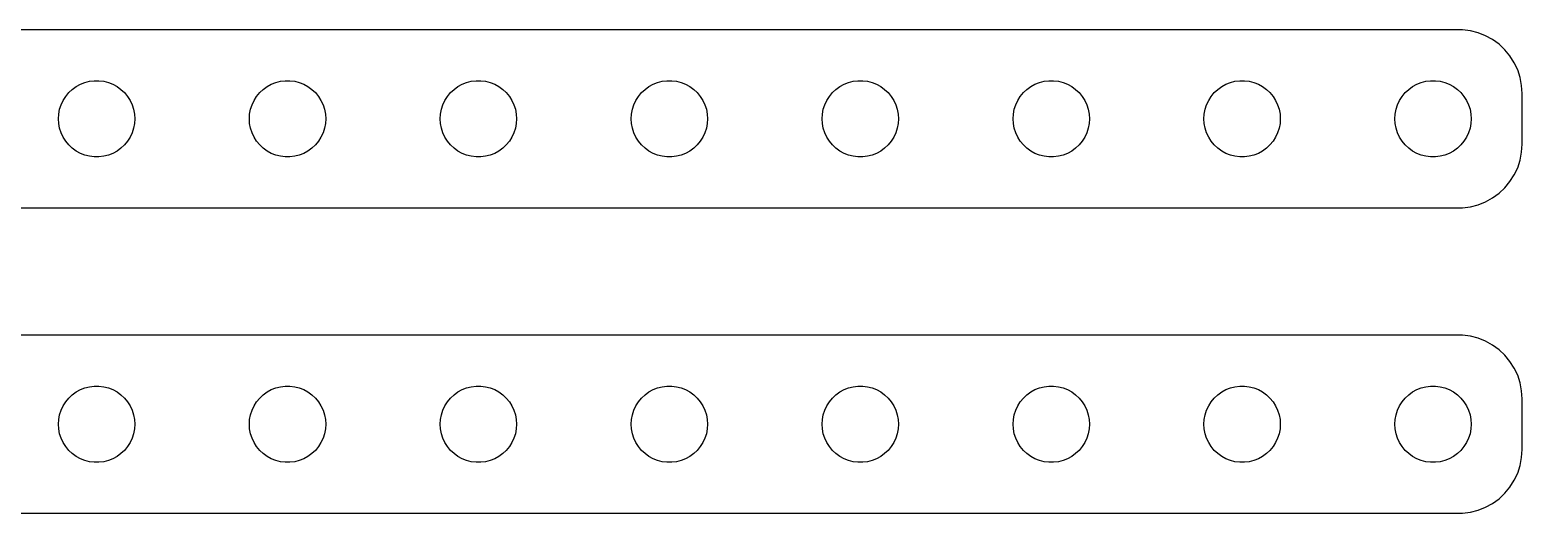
# Model space of a CAD drawing. Header units: metres. Extents: x -224 to 224, y 41 to 79.
# Drawn here: x 107.3 to 224.5, y 41 to 79 of the extents above; entities that cross this region are included whole.
import ezdxf

# ---------------------------------------------------------------- set-up
doc = ezdxf.new("R2010")
doc.units = ezdxf.units.M

msp = doc.modelspace()

# ---------------------------------------------------------------- linework, layer by layer
for p, q in [((219.814, 78.9901), (-219.814, 78.9901)), ((220.437, 78.9114), (219.814, 78.9901)), ((221.045, 78.7553), (220.437, 78.9114)), ((221.629, 78.5241), (221.045, 78.7553)), ((222.179, 78.2216), (221.629, 78.5241)), ((222.687, 77.8526), (222.179, 78.2216)), ((223.145, 77.4227), (222.687, 77.8526)), ((223.545, 76.9389), (223.145, 77.4227)), ((223.882, 76.4088), (223.545, 76.9389)), ((224.149, 75.8406), (223.882, 76.4088)), ((224.343, 75.2434), (224.149, 75.8406)), ((224.461, 74.6267), (224.343, 75.2434)), ((110.073, 73.7634), (110.313, 74.0536)), ((110.313, 74.0536), (110.588, 74.3115)), ((110.588, 74.3115), (110.893, 74.533)), ((110.893, 74.533), (111.223, 74.7145)), ((111.223, 74.7145), (111.573, 74.8532)), ((111.573, 74.8532), (111.938, 74.9469)), ((111.938, 74.9469), (112.312, 74.9941)), ((112.312, 74.9941), (112.688, 74.9941)), ((112.688, 74.9941), (113.062, 74.9469)), ((113.062, 74.9469), (113.427, 74.8532)), ((113.427, 74.8532), (113.777, 74.7145)), ((113.777, 74.7145), (114.107, 74.533)), ((114.107, 74.533), (114.412, 74.3115)), ((114.412, 74.3115), (114.687, 74.0536)), ((114.687, 74.0536), (114.927, 73.7634)), ((125.073, 73.7634), (125.313, 74.0536)), ((125.313, 74.0536), (125.588, 74.3115)), ((125.588, 74.3115), (125.893, 74.533)), ((125.893, 74.533), (126.223, 74.7145)), ((126.223, 74.7145), (126.573, 74.8532)), ((126.573, 74.8532), (126.938, 74.9469)), ((126.938, 74.9469), (127.312, 74.9941)), ((127.312, 74.9941), (127.688, 74.9941)), ((127.688, 74.9941), (128.062, 74.9469)), ((128.062, 74.9469), (128.427, 74.8532)), ((128.427, 74.8532), (128.777, 74.7145)), ((128.777, 74.7145), (129.107, 74.533)), ((129.107, 74.533), (129.412, 74.3115)), ((129.412, 74.3115), (129.687, 74.0536)), ((129.687, 74.0536), (129.927, 73.7634)), ((140.073, 73.7634), (140.313, 74.0536)), ((140.313, 74.0536), (140.588, 74.3115)), ((140.588, 74.3115), (140.893, 74.533)), ((140.893, 74.533), (141.223, 74.7145)), ((141.223, 74.7145), (141.573, 74.8532)), ((141.573, 74.8532), (141.938, 74.9469)), ((141.938, 74.9469), (142.312, 74.9941)), ((142.312, 74.9941), (142.688, 74.9941)), ((142.688, 74.9941), (143.062, 74.9469)), ((143.062, 74.9469), (143.427, 74.8532)), ((143.427, 74.8532), (143.777, 74.7145)), ((143.777, 74.7145), (144.107, 74.533)), ((144.107, 74.533), (144.412, 74.3115)), ((144.412, 74.3115), (144.687, 74.0536)), ((144.687, 74.0536), (144.927, 73.7634)), ((155.073, 73.7634), (155.313, 74.0536)), ((155.313, 74.0536), (155.588, 74.3115)), ((155.588, 74.3115), (155.893, 74.533)), ((155.893, 74.533), (156.223, 74.7145)), ((156.223, 74.7145), (156.573, 74.8532)), ((156.573, 74.8532), (156.938, 74.9469)), ((156.938, 74.9469), (157.312, 74.9941)), ((157.312, 74.9941), (157.688, 74.9941)), ((157.688, 74.9941), (158.062, 74.9469)), ((158.062, 74.9469), (158.427, 74.8532)), ((158.427, 74.8532), (158.777, 74.7145)), ((158.777, 74.7145), (159.107, 74.533)), ((159.107, 74.533), (159.412, 74.3115)), ((159.412, 74.3115), (159.687, 74.0536)), ((159.687, 74.0536), (159.927, 73.7634)), ((170.073, 73.7634), (170.313, 74.0536)), ((170.313, 74.0536), (170.588, 74.3115)), ((170.588, 74.3115), (170.893, 74.533)), ((170.893, 74.533), (171.223, 74.7145)), ((171.223, 74.7145), (171.573, 74.8532)), ((171.573, 74.8532), (171.938, 74.9469)), ((171.938, 74.9469), (172.312, 74.9941)), ((172.312, 74.9941), (172.688, 74.9941)), ((172.688, 74.9941), (173.062, 74.9469)), ((173.062, 74.9469), (173.427, 74.8532)), ((173.427, 74.8532), (173.777, 74.7145)), ((173.777, 74.7145), (174.107, 74.533)), ((174.107, 74.533), (174.412, 74.3115)), ((174.412, 74.3115), (174.687, 74.0536)), ((174.687, 74.0536), (174.927, 73.7634)), ((185.073, 73.7634), (185.313, 74.0536)), ((185.313, 74.0536), (185.588, 74.3115)), ((185.588, 74.3115), (185.893, 74.533)), ((185.893, 74.533), (186.223, 74.7145)), ((186.223, 74.7145), (186.573, 74.8532)), ((186.573, 74.8532), (186.938, 74.9469)), ((186.938, 74.9469), (187.312, 74.9941)), ((187.312, 74.9941), (187.688, 74.9941)), ((187.688, 74.9941), (188.062, 74.9469)), ((188.062, 74.9469), (188.427, 74.8532)), ((188.427, 74.8532), (188.777, 74.7145)), ((188.777, 74.7145), (189.107, 74.533)), ((189.107, 74.533), (189.412, 74.3115)), ((189.412, 74.3115), (189.687, 74.0536)), ((189.687, 74.0536), (189.927, 73.7634)), ((200.073, 73.7634), (200.313, 74.0536)), ((200.313, 74.0536), (200.588, 74.3115)), ((200.588, 74.3115), (200.893, 74.533)), ((200.893, 74.533), (201.223, 74.7145)), ((201.223, 74.7145), (201.573, 74.8532)), ((201.573, 74.8532), (201.938, 74.9469)), ((201.938, 74.9469), (202.312, 74.9941)), ((202.312, 74.9941), (202.688, 74.9941)), ((202.688, 74.9941), (203.062, 74.9469)), ((203.062, 74.9469), (203.427, 74.8532)), ((203.427, 74.8532), (203.777, 74.7145)), ((203.777, 74.7145), (204.107, 74.533)), ((204.107, 74.533), (204.412, 74.3115)), ((204.412, 74.3115), (204.687, 74.0536)), ((204.687, 74.0536), (204.927, 73.7634)), ((215.073, 73.7634), (215.313, 74.0536)), ((215.313, 74.0536), (215.588, 74.3115)), ((215.588, 74.3115), (215.893, 74.533)), ((215.893, 74.533), (216.223, 74.7145)), ((216.223, 74.7145), (216.573, 74.8532)), ((216.573, 74.8532), (216.938, 74.9469)), ((216.938, 74.9469), (217.312, 74.9941)), ((217.312, 74.9941), (217.688, 74.9941)), ((217.688, 74.9941), (218.062, 74.9469)), ((218.062, 74.9469), (218.427, 74.8532)), ((218.427, 74.8532), (218.777, 74.7145)), ((218.777, 74.7145), (219.107, 74.533)), ((219.107, 74.533), (219.412, 74.3115)), ((219.412, 74.3115), (219.687, 74.0536)), ((219.687, 74.0536), (219.927, 73.7634)), ((224.5, 74), (224.461, 74.6267)), ((224.5, 70), (224.5, 74)), ((109.524, 72.376), (109.594, 72.7461)), ((109.594, 72.7461), (109.711, 73.1044)), ((109.711, 73.1044), (109.871, 73.4453)), ((109.871, 73.4453), (110.073, 73.7634)), ((114.927, 73.7634), (115.129, 73.4453)), ((115.129, 73.4453), (115.289, 73.1044)), ((115.289, 73.1044), (115.406, 72.7461)), ((115.406, 72.7461), (115.476, 72.376)), ((124.524, 72.376), (124.594, 72.7461)), ((124.594, 72.7461), (124.711, 73.1044)), ((124.711, 73.1044), (124.871, 73.4453)), ((124.871, 73.4453), (125.073, 73.7634)), ((129.927, 73.7634), (130.129, 73.4453)), ((130.129, 73.4453), (130.289, 73.1044)), ((130.289, 73.1044), (130.406, 72.7461)), ((130.406, 72.7461), (130.476, 72.376)), ((139.524, 72.376), (139.594, 72.7461)), ((139.594, 72.7461), (139.711, 73.1044)), ((139.711, 73.1044), (139.871, 73.4453)), ((139.871, 73.4453), (140.073, 73.7634)), ((144.927, 73.7634), (145.129, 73.4453)), ((145.129, 73.4453), (145.289, 73.1044)), ((145.289, 73.1044), (145.406, 72.7461)), ((145.406, 72.7461), (145.476, 72.376)), ((154.524, 72.376), (154.594, 72.7461)), ((154.594, 72.7461), (154.711, 73.1044)), ((154.711, 73.1044), (154.871, 73.4453)), ((154.871, 73.4453), (155.073, 73.7634)), ((159.927, 73.7634), (160.129, 73.4453)), ((160.129, 73.4453), (160.289, 73.1044)), ((160.289, 73.1044), (160.406, 72.7461)), ((160.406, 72.7461), (160.476, 72.376)), ((169.524, 72.376), (169.594, 72.7461)), ((169.594, 72.7461), (169.711, 73.1044)), ((169.711, 73.1044), (169.871, 73.4453)), ((169.871, 73.4453), (170.073, 73.7634)), ((174.927, 73.7634), (175.129, 73.4453)), ((175.129, 73.4453), (175.289, 73.1044)), ((175.289, 73.1044), (175.406, 72.7461)), ((175.406, 72.7461), (175.476, 72.376)), ((184.524, 72.376), (184.594, 72.7461)), ((184.594, 72.7461), (184.711, 73.1044)), ((184.711, 73.1044), (184.871, 73.4453)), ((184.871, 73.4453), (185.073, 73.7634)), ((189.927, 73.7634), (190.129, 73.4453)), ((190.129, 73.4453), (190.289, 73.1044)), ((190.289, 73.1044), (190.406, 72.7461)), ((190.406, 72.7461), (190.476, 72.376)), ((199.524, 72.376), (199.594, 72.7461)), ((199.594, 72.7461), (199.711, 73.1044)), ((199.711, 73.1044), (199.871, 73.4453)), ((199.871, 73.4453), (200.073, 73.7634)), ((204.927, 73.7634), (205.129, 73.4453)), ((205.129, 73.4453), (205.289, 73.1044)), ((205.289, 73.1044), (205.406, 72.7461)), ((205.406, 72.7461), (205.476, 72.376)), ((214.524, 72.376), (214.594, 72.7461)), ((214.594, 72.7461), (214.711, 73.1044)), ((214.711, 73.1044), (214.871, 73.4453)), ((214.871, 73.4453), (215.073, 73.7634)), ((219.927, 73.7634), (220.129, 73.4453)), ((220.129, 73.4453), (220.289, 73.1044)), ((220.289, 73.1044), (220.406, 72.7461)), ((220.406, 72.7461), (220.476, 72.376)), ((109.5, 72), (109.524, 72.376)), ((109.524, 71.624), (109.5, 72)), ((109.594, 71.2539), (109.524, 71.624)), ((115.476, 71.624), (115.406, 71.2539)), ((115.476, 72.376), (115.5, 72)), ((115.5, 72), (115.476, 71.624)), ((124.5, 72), (124.524, 72.376)), ((124.524, 71.624), (124.5, 72)), ((124.594, 71.2539), (124.524, 71.624)), ((130.476, 71.624), (130.406, 71.2539)), ((130.476, 72.376), (130.5, 72)), ((130.5, 72), (130.476, 71.624)), ((139.5, 72), (139.524, 72.376)), ((139.524, 71.624), (139.5, 72)), ((139.594, 71.2539), (139.524, 71.624)), ((145.476, 71.624), (145.406, 71.2539)), ((145.476, 72.376), (145.5, 72)), ((145.5, 72), (145.476, 71.624)), ((154.5, 72), (154.524, 72.376)), ((154.524, 71.624), (154.5, 72)), ((154.594, 71.2539), (154.524, 71.624)), ((160.476, 71.624), (160.406, 71.2539)), ((160.476, 72.376), (160.5, 72)), ((160.5, 72), (160.476, 71.624)), ((169.5, 72), (169.524, 72.376)), ((169.524, 71.624), (169.5, 72)), ((169.594, 71.2539), (169.524, 71.624)), ((175.476, 71.624), (175.406, 71.2539)), ((175.476, 72.376), (175.5, 72)), ((175.5, 72), (175.476, 71.624)), ((184.5, 72), (184.524, 72.376)), ((184.524, 71.624), (184.5, 72)), ((184.594, 71.2539), (184.524, 71.624)), ((190.476, 71.624), (190.406, 71.2539)), ((190.476, 72.376), (190.5, 72)), ((190.5, 72), (190.476, 71.624)), ((199.5, 72), (199.524, 72.376)), ((199.524, 71.624), (199.5, 72)), ((199.594, 71.2539), (199.524, 71.624)), ((205.476, 71.624), (205.406, 71.2539)), ((205.476, 72.376), (205.5, 72)), ((205.5, 72), (205.476, 71.624)), ((214.5, 72), (214.524, 72.376)), ((214.524, 71.624), (214.5, 72)), ((214.594, 71.2539), (214.524, 71.624)), ((220.476, 71.624), (220.406, 71.2539)), ((220.476, 72.376), (220.5, 72)), ((220.5, 72), (220.476, 71.624)), ((109.711, 70.8956), (109.594, 71.2539)), ((109.871, 70.5547), (109.711, 70.8956)), ((110.073, 70.2366), (109.871, 70.5547)), ((115.129, 70.5547), (114.927, 70.2366)), ((115.289, 70.8956), (115.129, 70.5547)), ((115.406, 71.2539), (115.289, 70.8956)), ((124.711, 70.8956), (124.594, 71.2539)), ((124.871, 70.5547), (124.711, 70.8956)), ((125.073, 70.2366), (124.871, 70.5547)), ((130.129, 70.5547), (129.927, 70.2366)), ((130.289, 70.8956), (130.129, 70.5547)), ((130.406, 71.2539), (130.289, 70.8956)), ((139.711, 70.8956), (139.594, 71.2539)), ((139.871, 70.5547), (139.711, 70.8956)), ((140.073, 70.2366), (139.871, 70.5547)), ((145.129, 70.5547), (144.927, 70.2366)), ((145.289, 70.8956), (145.129, 70.5547)), ((145.406, 71.2539), (145.289, 70.8956)), ((154.711, 70.8956), (154.594, 71.2539)), ((154.871, 70.5547), (154.711, 70.8956)), ((155.073, 70.2366), (154.871, 70.5547)), ((160.129, 70.5547), (159.927, 70.2366)), ((160.289, 70.8956), (160.129, 70.5547)), ((160.406, 71.2539), (160.289, 70.8956)), ((169.711, 70.8956), (169.594, 71.2539)), ((169.871, 70.5547), (169.711, 70.8956)), ((170.073, 70.2366), (169.871, 70.5547)), ((175.129, 70.5547), (174.927, 70.2366)), ((175.289, 70.8956), (175.129, 70.5547)), ((175.406, 71.2539), (175.289, 70.8956)), ((184.711, 70.8956), (184.594, 71.2539)), ((184.871, 70.5547), (184.711, 70.8956)), ((185.073, 70.2366), (184.871, 70.5547)), ((190.129, 70.5547), (189.927, 70.2366)), ((190.289, 70.8956), (190.129, 70.5547)), ((190.406, 71.2539), (190.289, 70.8956)), ((199.711, 70.8956), (199.594, 71.2539)), ((199.871, 70.5547), (199.711, 70.8956)), ((200.073, 70.2366), (199.871, 70.5547)), ((205.129, 70.5547), (204.927, 70.2366)), ((205.289, 70.8956), (205.129, 70.5547)), ((205.406, 71.2539), (205.289, 70.8956)), ((214.711, 70.8956), (214.594, 71.2539)), ((214.871, 70.5547), (214.711, 70.8956)), ((215.073, 70.2366), (214.871, 70.5547)), ((220.129, 70.5547), (219.927, 70.2366)), ((220.289, 70.8956), (220.129, 70.5547)), ((220.406, 71.2539), (220.289, 70.8956)), ((110.313, 69.9464), (110.073, 70.2366)), ((110.588, 69.6885), (110.313, 69.9464)), ((110.893, 69.467), (110.588, 69.6885)), ((111.223, 69.2855), (110.893, 69.467)), ((111.573, 69.1468), (111.223, 69.2855)), ((113.777, 69.2855), (113.427, 69.1468)), ((114.107, 69.467), (113.777, 69.2855)), ((114.412, 69.6885), (114.107, 69.467)), ((114.687, 69.9464), (114.412, 69.6885)), ((114.927, 70.2366), (114.687, 69.9464)), ((125.313, 69.9464), (125.073, 70.2366)), ((125.588, 69.6885), (125.313, 69.9464)), ((125.893, 69.467), (125.588, 69.6885)), ((126.223, 69.2855), (125.893, 69.467)), ((126.573, 69.1468), (126.223, 69.2855)), ((128.777, 69.2855), (128.427, 69.1468)), ((129.107, 69.467), (128.777, 69.2855)), ((129.412, 69.6885), (129.107, 69.467)), ((129.687, 69.9464), (129.412, 69.6885)), ((129.927, 70.2366), (129.687, 69.9464)), ((140.313, 69.9464), (140.073, 70.2366)), ((140.588, 69.6885), (140.313, 69.9464)), ((140.893, 69.467), (140.588, 69.6885)), ((141.223, 69.2855), (140.893, 69.467)), ((141.573, 69.1468), (141.223, 69.2855)), ((143.777, 69.2855), (143.427, 69.1468)), ((144.107, 69.467), (143.777, 69.2855)), ((144.412, 69.6885), (144.107, 69.467)), ((144.687, 69.9464), (144.412, 69.6885)), ((144.927, 70.2366), (144.687, 69.9464)), ((155.313, 69.9464), (155.073, 70.2366)), ((155.588, 69.6885), (155.313, 69.9464)), ((155.893, 69.467), (155.588, 69.6885)), ((156.223, 69.2855), (155.893, 69.467)), ((156.573, 69.1468), (156.223, 69.2855)), ((158.777, 69.2855), (158.427, 69.1468)), ((159.107, 69.467), (158.777, 69.2855)), ((159.412, 69.6885), (159.107, 69.467)), ((159.687, 69.9464), (159.412, 69.6885)), ((159.927, 70.2366), (159.687, 69.9464)), ((170.313, 69.9464), (170.073, 70.2366)), ((170.588, 69.6885), (170.313, 69.9464)), ((170.893, 69.467), (170.588, 69.6885)), ((171.223, 69.2855), (170.893, 69.467)), ((171.573, 69.1468), (171.223, 69.2855)), ((173.777, 69.2855), (173.427, 69.1468)), ((174.107, 69.467), (173.777, 69.2855)), ((174.412, 69.6885), (174.107, 69.467)), ((174.687, 69.9464), (174.412, 69.6885)), ((174.927, 70.2366), (174.687, 69.9464)), ((185.313, 69.9464), (185.073, 70.2366)), ((185.588, 69.6885), (185.313, 69.9464)), ((185.893, 69.467), (185.588, 69.6885)), ((186.223, 69.2855), (185.893, 69.467)), ((186.573, 69.1468), (186.223, 69.2855)), ((188.777, 69.2855), (188.427, 69.1468)), ((189.107, 69.467), (188.777, 69.2855)), ((189.412, 69.6885), (189.107, 69.467)), ((189.687, 69.9464), (189.412, 69.6885)), ((189.927, 70.2366), (189.687, 69.9464)), ((200.313, 69.9464), (200.073, 70.2366)), ((200.588, 69.6885), (200.313, 69.9464)), ((200.893, 69.467), (200.588, 69.6885)), ((201.223, 69.2855), (200.893, 69.467)), ((201.573, 69.1468), (201.223, 69.2855)), ((203.777, 69.2855), (203.427, 69.1468)), ((204.107, 69.467), (203.777, 69.2855)), ((204.412, 69.6885), (204.107, 69.467)), ((204.687, 69.9464), (204.412, 69.6885)), ((204.927, 70.2366), (204.687, 69.9464)), ((215.313, 69.9464), (215.073, 70.2366)), ((215.588, 69.6885), (215.313, 69.9464)), ((215.893, 69.467), (215.588, 69.6885)), ((216.223, 69.2855), (215.893, 69.467)), ((216.573, 69.1468), (216.223, 69.2855)), ((218.777, 69.2855), (218.427, 69.1468)), ((219.107, 69.467), (218.777, 69.2855)), ((219.412, 69.6885), (219.107, 69.467)), ((219.687, 69.9464), (219.412, 69.6885)), ((219.927, 70.2366), (219.687, 69.9464)), ((224.343, 68.7566), (224.461, 69.3733)), ((224.461, 69.3733), (224.5, 70)), ((111.938, 69.0531), (111.573, 69.1468)), ((112.312, 69.0059), (111.938, 69.0531)), ((112.688, 69.0059), (112.312, 69.0059)), ((113.062, 69.0531), (112.688, 69.0059)), ((113.427, 69.1468), (113.062, 69.0531)), ((126.938, 69.0531), (126.573, 69.1468)), ((127.312, 69.0059), (126.938, 69.0531)), ((127.688, 69.0059), (127.312, 69.0059)), ((128.062, 69.0531), (127.688, 69.0059)), ((128.427, 69.1468), (128.062, 69.0531)), ((141.938, 69.0531), (141.573, 69.1468)), ((142.312, 69.0059), (141.938, 69.0531)), ((142.688, 69.0059), (142.312, 69.0059)), ((143.062, 69.0531), (142.688, 69.0059)), ((143.427, 69.1468), (143.062, 69.0531)), ((156.938, 69.0531), (156.573, 69.1468)), ((157.312, 69.0059), (156.938, 69.0531)), ((157.688, 69.0059), (157.312, 69.0059)), ((158.062, 69.0531), (157.688, 69.0059)), ((158.427, 69.1468), (158.062, 69.0531)), ((171.938, 69.0531), (171.573, 69.1468)), ((172.312, 69.0059), (171.938, 69.0531)), ((172.688, 69.0059), (172.312, 69.0059)), ((173.062, 69.0531), (172.688, 69.0059)), ((173.427, 69.1468), (173.062, 69.0531)), ((186.938, 69.0531), (186.573, 69.1468)), ((187.312, 69.0059), (186.938, 69.0531)), ((187.688, 69.0059), (187.312, 69.0059)), ((188.062, 69.0531), (187.688, 69.0059)), ((188.427, 69.1468), (188.062, 69.0531)), ((201.938, 69.0531), (201.573, 69.1468)), ((202.312, 69.0059), (201.938, 69.0531)), ((202.688, 69.0059), (202.312, 69.0059)), ((203.062, 69.0531), (202.688, 69.0059)), ((203.427, 69.1468), (203.062, 69.0531)), ((216.938, 69.0531), (216.573, 69.1468)), ((217.312, 69.0059), (216.938, 69.0531)), ((217.688, 69.0059), (217.312, 69.0059)), ((218.062, 69.0531), (217.688, 69.0059)), ((218.427, 69.1468), (218.062, 69.0531)), ((223.882, 67.5912), (224.149, 68.1594)), ((224.149, 68.1594), (224.343, 68.7566)), ((223.145, 66.5773), (223.545, 67.0611)), ((223.545, 67.0611), (223.882, 67.5912)), ((221.629, 65.4759), (222.179, 65.7784)), ((222.179, 65.7784), (222.687, 66.1474)), ((222.687, 66.1474), (223.145, 66.5773)), ((-219.814, 65.0099), (219.814, 65.0099)), ((219.814, 65.0099), (220.437, 65.0886)), ((220.437, 65.0886), (221.045, 65.2447)), ((221.045, 65.2447), (221.629, 65.4759)), ((219.814, 54.9901), (-219.814, 54.9901)), ((220.437, 54.9114), (219.814, 54.9901)), ((221.045, 54.7553), (220.437, 54.9114)), ((221.629, 54.5241), (221.045, 54.7553)), ((222.179, 54.2216), (221.629, 54.5241)), ((222.687, 53.8526), (222.179, 54.2216)), ((223.145, 53.4227), (222.687, 53.8526)), ((223.545, 52.9389), (223.145, 53.4227)), ((223.882, 52.4088), (223.545, 52.9389)), ((224.149, 51.8406), (223.882, 52.4088)), ((224.343, 51.2434), (224.149, 51.8406)), ((110.588, 50.3115), (110.893, 50.533)), ((110.893, 50.533), (111.223, 50.7145)), ((111.223, 50.7145), (111.573, 50.8532)), ((111.573, 50.8532), (111.938, 50.9469)), ((111.938, 50.9469), (112.312, 50.9941)), ((112.312, 50.9941), (112.688, 50.9941)), ((112.688, 50.9941), (113.062, 50.9469)), ((113.062, 50.9469), (113.427, 50.8532)), ((113.427, 50.8532), (113.777, 50.7145)), ((113.777, 50.7145), (114.107, 50.533)), ((114.107, 50.533), (114.412, 50.3115)), ((125.588, 50.3115), (125.893, 50.533)), ((125.893, 50.533), (126.223, 50.7145)), ((126.223, 50.7145), (126.573, 50.8532)), ((126.573, 50.8532), (126.938, 50.9469)), ((126.938, 50.9469), (127.312, 50.9941)), ((127.312, 50.9941), (127.688, 50.9941)), ((127.688, 50.9941), (128.062, 50.9469)), ((128.062, 50.9469), (128.427, 50.8532)), ((128.427, 50.8532), (128.777, 50.7145)), ((128.777, 50.7145), (129.107, 50.533)), ((129.107, 50.533), (129.412, 50.3115)), ((140.588, 50.3115), (140.893, 50.533)), ((140.893, 50.533), (141.223, 50.7145)), ((141.223, 50.7145), (141.573, 50.8532)), ((141.573, 50.8532), (141.938, 50.9469)), ((141.938, 50.9469), (142.312, 50.9941)), ((142.312, 50.9941), (142.688, 50.9941)), ((142.688, 50.9941), (143.062, 50.9469)), ((143.062, 50.9469), (143.427, 50.8532)), ((143.427, 50.8532), (143.777, 50.7145)), ((143.777, 50.7145), (144.107, 50.533)), ((144.107, 50.533), (144.412, 50.3115)), ((155.588, 50.3115), (155.893, 50.533)), ((155.893, 50.533), (156.223, 50.7145)), ((156.223, 50.7145), (156.573, 50.8532)), ((156.573, 50.8532), (156.938, 50.9469)), ((156.938, 50.9469), (157.312, 50.9941)), ((157.312, 50.9941), (157.688, 50.9941)), ((157.688, 50.9941), (158.062, 50.9469)), ((158.062, 50.9469), (158.427, 50.8532)), ((158.427, 50.8532), (158.777, 50.7145)), ((158.777, 50.7145), (159.107, 50.533)), ((159.107, 50.533), (159.412, 50.3115)), ((170.588, 50.3115), (170.893, 50.533)), ((170.893, 50.533), (171.223, 50.7145)), ((171.223, 50.7145), (171.573, 50.8532)), ((171.573, 50.8532), (171.938, 50.9469)), ((171.938, 50.9469), (172.312, 50.9941)), ((172.312, 50.9941), (172.688, 50.9941)), ((172.688, 50.9941), (173.062, 50.9469)), ((173.062, 50.9469), (173.427, 50.8532)), ((173.427, 50.8532), (173.777, 50.7145)), ((173.777, 50.7145), (174.107, 50.533)), ((174.107, 50.533), (174.412, 50.3115)), ((185.588, 50.3115), (185.893, 50.533)), ((185.893, 50.533), (186.223, 50.7145)), ((186.223, 50.7145), (186.573, 50.8532)), ((186.573, 50.8532), (186.938, 50.9469)), ((186.938, 50.9469), (187.312, 50.9941)), ((187.312, 50.9941), (187.688, 50.9941)), ((187.688, 50.9941), (188.062, 50.9469)), ((188.062, 50.9469), (188.427, 50.8532)), ((188.427, 50.8532), (188.777, 50.7145)), ((188.777, 50.7145), (189.107, 50.533)), ((189.107, 50.533), (189.412, 50.3115)), ((200.588, 50.3115), (200.893, 50.533)), ((200.893, 50.533), (201.223, 50.7145)), ((201.223, 50.7145), (201.573, 50.8532)), ((201.573, 50.8532), (201.938, 50.9469)), ((201.938, 50.9469), (202.312, 50.9941)), ((202.312, 50.9941), (202.688, 50.9941)), ((202.688, 50.9941), (203.062, 50.9469)), ((203.062, 50.9469), (203.427, 50.8532)), ((203.427, 50.8532), (203.777, 50.7145)), ((203.777, 50.7145), (204.107, 50.533)), ((204.107, 50.533), (204.412, 50.3115)), ((215.588, 50.3115), (215.893, 50.533)), ((215.893, 50.533), (216.223, 50.7145)), ((216.223, 50.7145), (216.573, 50.8532)), ((216.573, 50.8532), (216.938, 50.9469)), ((216.938, 50.9469), (217.312, 50.9941)), ((217.312, 50.9941), (217.688, 50.9941)), ((217.688, 50.9941), (218.062, 50.9469)), ((218.062, 50.9469), (218.427, 50.8532)), ((218.427, 50.8532), (218.777, 50.7145)), ((218.777, 50.7145), (219.107, 50.533)), ((219.107, 50.533), (219.412, 50.3115)), ((224.461, 50.6267), (224.343, 51.2434)), ((224.5, 50), (224.461, 50.6267)), ((109.711, 49.1044), (109.871, 49.4453)), ((109.871, 49.4453), (110.073, 49.7634)), ((110.073, 49.7634), (110.313, 50.0536)), ((110.313, 50.0536), (110.588, 50.3115)), ((114.412, 50.3115), (114.687, 50.0536)), ((114.687, 50.0536), (114.927, 49.7634)), ((114.927, 49.7634), (115.129, 49.4453)), ((115.129, 49.4453), (115.289, 49.1044)), ((124.711, 49.1044), (124.871, 49.4453)), ((124.871, 49.4453), (125.073, 49.7634)), ((125.073, 49.7634), (125.313, 50.0536)), ((125.313, 50.0536), (125.588, 50.3115)), ((129.412, 50.3115), (129.687, 50.0536)), ((129.687, 50.0536), (129.927, 49.7634)), ((129.927, 49.7634), (130.129, 49.4453)), ((130.129, 49.4453), (130.289, 49.1044)), ((139.711, 49.1044), (139.871, 49.4453)), ((139.871, 49.4453), (140.073, 49.7634)), ((140.073, 49.7634), (140.313, 50.0536)), ((140.313, 50.0536), (140.588, 50.3115)), ((144.412, 50.3115), (144.687, 50.0536)), ((144.687, 50.0536), (144.927, 49.7634)), ((144.927, 49.7634), (145.129, 49.4453)), ((145.129, 49.4453), (145.289, 49.1044)), ((154.711, 49.1044), (154.871, 49.4453)), ((154.871, 49.4453), (155.073, 49.7634)), ((155.073, 49.7634), (155.313, 50.0536)), ((155.313, 50.0536), (155.588, 50.3115)), ((159.412, 50.3115), (159.687, 50.0536)), ((159.687, 50.0536), (159.927, 49.7634)), ((159.927, 49.7634), (160.129, 49.4453)), ((160.129, 49.4453), (160.289, 49.1044)), ((169.711, 49.1044), (169.871, 49.4453)), ((169.871, 49.4453), (170.073, 49.7634)), ((170.073, 49.7634), (170.313, 50.0536)), ((170.313, 50.0536), (170.588, 50.3115)), ((174.412, 50.3115), (174.687, 50.0536)), ((174.687, 50.0536), (174.927, 49.7634)), ((174.927, 49.7634), (175.129, 49.4453)), ((175.129, 49.4453), (175.289, 49.1044)), ((184.711, 49.1044), (184.871, 49.4453)), ((184.871, 49.4453), (185.073, 49.7634)), ((185.073, 49.7634), (185.313, 50.0536)), ((185.313, 50.0536), (185.588, 50.3115)), ((189.412, 50.3115), (189.687, 50.0536)), ((189.687, 50.0536), (189.927, 49.7634)), ((189.927, 49.7634), (190.129, 49.4453)), ((190.129, 49.4453), (190.289, 49.1044)), ((199.711, 49.1044), (199.871, 49.4453)), ((199.871, 49.4453), (200.073, 49.7634)), ((200.073, 49.7634), (200.313, 50.0536)), ((200.313, 50.0536), (200.588, 50.3115)), ((204.412, 50.3115), (204.687, 50.0536)), ((204.687, 50.0536), (204.927, 49.7634)), ((204.927, 49.7634), (205.129, 49.4453)), ((205.129, 49.4453), (205.289, 49.1044)), ((214.711, 49.1044), (214.871, 49.4453)), ((214.871, 49.4453), (215.073, 49.7634)), ((215.073, 49.7634), (215.313, 50.0536)), ((215.313, 50.0536), (215.588, 50.3115)), ((219.412, 50.3115), (219.687, 50.0536)), ((219.687, 50.0536), (219.927, 49.7634)), ((219.927, 49.7634), (220.129, 49.4453)), ((220.129, 49.4453), (220.289, 49.1044)), ((224.5, 46), (224.5, 50)), ((109.5, 48), (109.524, 48.376)), ((109.524, 48.376), (109.594, 48.7461)), ((109.594, 48.7461), (109.711, 49.1044)), ((115.289, 49.1044), (115.406, 48.7461)), ((115.406, 48.7461), (115.476, 48.376)), ((115.476, 48.376), (115.5, 48)), ((124.5, 48), (124.524, 48.376)), ((124.524, 48.376), (124.594, 48.7461)), ((124.594, 48.7461), (124.711, 49.1044)), ((130.289, 49.1044), (130.406, 48.7461)), ((130.406, 48.7461), (130.476, 48.376)), ((130.476, 48.376), (130.5, 48)), ((139.5, 48), (139.524, 48.376)), ((139.524, 48.376), (139.594, 48.7461)), ((139.594, 48.7461), (139.711, 49.1044)), ((145.289, 49.1044), (145.406, 48.7461)), ((145.406, 48.7461), (145.476, 48.376)), ((145.476, 48.376), (145.5, 48)), ((154.5, 48), (154.524, 48.376)), ((154.524, 48.376), (154.594, 48.7461)), ((154.594, 48.7461), (154.711, 49.1044)), ((160.289, 49.1044), (160.406, 48.7461)), ((160.406, 48.7461), (160.476, 48.376)), ((160.476, 48.376), (160.5, 48)), ((169.5, 48), (169.524, 48.376)), ((169.524, 48.376), (169.594, 48.7461)), ((169.594, 48.7461), (169.711, 49.1044)), ((175.289, 49.1044), (175.406, 48.7461)), ((175.406, 48.7461), (175.476, 48.376)), ((175.476, 48.376), (175.5, 48)), ((184.5, 48), (184.524, 48.376)), ((184.524, 48.376), (184.594, 48.7461)), ((184.594, 48.7461), (184.711, 49.1044)), ((190.289, 49.1044), (190.406, 48.7461)), ((190.406, 48.7461), (190.476, 48.376)), ((190.476, 48.376), (190.5, 48)), ((199.5, 48), (199.524, 48.376)), ((199.524, 48.376), (199.594, 48.7461)), ((199.594, 48.7461), (199.711, 49.1044)), ((205.289, 49.1044), (205.406, 48.7461)), ((205.406, 48.7461), (205.476, 48.376)), ((205.476, 48.376), (205.5, 48)), ((214.5, 48), (214.524, 48.376)), ((214.524, 48.376), (214.594, 48.7461)), ((214.594, 48.7461), (214.711, 49.1044)), ((220.289, 49.1044), (220.406, 48.7461)), ((220.406, 48.7461), (220.476, 48.376)), ((220.476, 48.376), (220.5, 48)), ((109.524, 47.624), (109.5, 48)), ((109.594, 47.2539), (109.524, 47.624)), ((109.711, 46.8956), (109.594, 47.2539)), ((115.406, 47.2539), (115.289, 46.8956)), ((115.476, 47.624), (115.406, 47.2539)), ((115.5, 48), (115.476, 47.624)), ((124.524, 47.624), (124.5, 48)), ((124.594, 47.2539), (124.524, 47.624)), ((124.711, 46.8956), (124.594, 47.2539)), ((130.406, 47.2539), (130.289, 46.8956)), ((130.476, 47.624), (130.406, 47.2539)), ((130.5, 48), (130.476, 47.624)), ((139.524, 47.624), (139.5, 48)), ((139.594, 47.2539), (139.524, 47.624)), ((139.711, 46.8956), (139.594, 47.2539)), ((145.406, 47.2539), (145.289, 46.8956)), ((145.476, 47.624), (145.406, 47.2539)), ((145.5, 48), (145.476, 47.624)), ((154.524, 47.624), (154.5, 48)), ((154.594, 47.2539), (154.524, 47.624)), ((154.711, 46.8956), (154.594, 47.2539)), ((160.406, 47.2539), (160.289, 46.8956)), ((160.476, 47.624), (160.406, 47.2539)), ((160.5, 48), (160.476, 47.624)), ((169.524, 47.624), (169.5, 48)), ((169.594, 47.2539), (169.524, 47.624)), ((169.711, 46.8956), (169.594, 47.2539)), ((175.406, 47.2539), (175.289, 46.8956)), ((175.476, 47.624), (175.406, 47.2539)), ((175.5, 48), (175.476, 47.624)), ((184.524, 47.624), (184.5, 48)), ((184.594, 47.2539), (184.524, 47.624)), ((184.711, 46.8956), (184.594, 47.2539)), ((190.406, 47.2539), (190.289, 46.8956)), ((190.476, 47.624), (190.406, 47.2539)), ((190.5, 48), (190.476, 47.624)), ((199.524, 47.624), (199.5, 48)), ((199.594, 47.2539), (199.524, 47.624)), ((199.711, 46.8956), (199.594, 47.2539)), ((205.406, 47.2539), (205.289, 46.8956)), ((205.476, 47.624), (205.406, 47.2539)), ((205.5, 48), (205.476, 47.624)), ((214.524, 47.624), (214.5, 48)), ((214.594, 47.2539), (214.524, 47.624)), ((214.711, 46.8956), (214.594, 47.2539)), ((220.406, 47.2539), (220.289, 46.8956)), ((220.476, 47.624), (220.406, 47.2539)), ((220.5, 48), (220.476, 47.624)), ((109.871, 46.5547), (109.711, 46.8956)), ((110.073, 46.2366), (109.871, 46.5547)), ((110.313, 45.9464), (110.073, 46.2366)), ((110.588, 45.6885), (110.313, 45.9464)), ((114.687, 45.9464), (114.412, 45.6885)), ((114.927, 46.2366), (114.687, 45.9464)), ((115.129, 46.5547), (114.927, 46.2366)), ((115.289, 46.8956), (115.129, 46.5547)), ((124.871, 46.5547), (124.711, 46.8956)), ((125.073, 46.2366), (124.871, 46.5547)), ((125.313, 45.9464), (125.073, 46.2366)), ((125.588, 45.6885), (125.313, 45.9464)), ((129.687, 45.9464), (129.412, 45.6885)), ((129.927, 46.2366), (129.687, 45.9464)), ((130.129, 46.5547), (129.927, 46.2366)), ((130.289, 46.8956), (130.129, 46.5547)), ((139.871, 46.5547), (139.711, 46.8956)), ((140.073, 46.2366), (139.871, 46.5547)), ((140.313, 45.9464), (140.073, 46.2366)), ((140.588, 45.6885), (140.313, 45.9464)), ((144.687, 45.9464), (144.412, 45.6885)), ((144.927, 46.2366), (144.687, 45.9464)), ((145.129, 46.5547), (144.927, 46.2366)), ((145.289, 46.8956), (145.129, 46.5547)), ((154.871, 46.5547), (154.711, 46.8956)), ((155.073, 46.2366), (154.871, 46.5547)), ((155.313, 45.9464), (155.073, 46.2366)), ((155.588, 45.6885), (155.313, 45.9464)), ((159.687, 45.9464), (159.412, 45.6885)), ((159.927, 46.2366), (159.687, 45.9464)), ((160.129, 46.5547), (159.927, 46.2366)), ((160.289, 46.8956), (160.129, 46.5547)), ((169.871, 46.5547), (169.711, 46.8956)), ((170.073, 46.2366), (169.871, 46.5547)), ((170.313, 45.9464), (170.073, 46.2366)), ((170.588, 45.6885), (170.313, 45.9464)), ((174.687, 45.9464), (174.412, 45.6885)), ((174.927, 46.2366), (174.687, 45.9464)), ((175.129, 46.5547), (174.927, 46.2366)), ((175.289, 46.8956), (175.129, 46.5547)), ((184.871, 46.5547), (184.711, 46.8956)), ((185.073, 46.2366), (184.871, 46.5547)), ((185.313, 45.9464), (185.073, 46.2366)), ((185.588, 45.6885), (185.313, 45.9464)), ((189.687, 45.9464), (189.412, 45.6885)), ((189.927, 46.2366), (189.687, 45.9464)), ((190.129, 46.5547), (189.927, 46.2366)), ((190.289, 46.8956), (190.129, 46.5547)), ((199.871, 46.5547), (199.711, 46.8956)), ((200.073, 46.2366), (199.871, 46.5547)), ((200.313, 45.9464), (200.073, 46.2366)), ((200.588, 45.6885), (200.313, 45.9464)), ((204.687, 45.9464), (204.412, 45.6885)), ((204.927, 46.2366), (204.687, 45.9464)), ((205.129, 46.5547), (204.927, 46.2366)), ((205.289, 46.8956), (205.129, 46.5547)), ((214.871, 46.5547), (214.711, 46.8956)), ((215.073, 46.2366), (214.871, 46.5547)), ((215.313, 45.9464), (215.073, 46.2366)), ((215.588, 45.6885), (215.313, 45.9464)), ((219.687, 45.9464), (219.412, 45.6885)), ((219.927, 46.2366), (219.687, 45.9464)), ((220.129, 46.5547), (219.927, 46.2366)), ((220.289, 46.8956), (220.129, 46.5547)), ((224.461, 45.3733), (224.5, 46)), ((110.893, 45.467), (110.588, 45.6885)), ((111.223, 45.2855), (110.893, 45.467)), ((111.573, 45.1468), (111.223, 45.2855)), ((111.938, 45.0531), (111.573, 45.1468)), ((112.312, 45.0059), (111.938, 45.0531)), ((112.688, 45.0059), (112.312, 45.0059)), ((113.062, 45.0531), (112.688, 45.0059)), ((113.427, 45.1468), (113.062, 45.0531)), ((113.777, 45.2855), (113.427, 45.1468)), ((114.107, 45.467), (113.777, 45.2855)), ((114.412, 45.6885), (114.107, 45.467)), ((125.893, 45.467), (125.588, 45.6885)), ((126.223, 45.2855), (125.893, 45.467)), ((126.573, 45.1468), (126.223, 45.2855)), ((126.938, 45.0531), (126.573, 45.1468)), ((127.312, 45.0059), (126.938, 45.0531)), ((127.688, 45.0059), (127.312, 45.0059)), ((128.062, 45.0531), (127.688, 45.0059)), ((128.427, 45.1468), (128.062, 45.0531)), ((128.777, 45.2855), (128.427, 45.1468)), ((129.107, 45.467), (128.777, 45.2855)), ((129.412, 45.6885), (129.107, 45.467)), ((140.893, 45.467), (140.588, 45.6885)), ((141.223, 45.2855), (140.893, 45.467)), ((141.573, 45.1468), (141.223, 45.2855)), ((141.938, 45.0531), (141.573, 45.1468)), ((142.312, 45.0059), (141.938, 45.0531)), ((142.688, 45.0059), (142.312, 45.0059)), ((143.062, 45.0531), (142.688, 45.0059)), ((143.427, 45.1468), (143.062, 45.0531)), ((143.777, 45.2855), (143.427, 45.1468)), ((144.107, 45.467), (143.777, 45.2855)), ((144.412, 45.6885), (144.107, 45.467)), ((155.893, 45.467), (155.588, 45.6885)), ((156.223, 45.2855), (155.893, 45.467)), ((156.573, 45.1468), (156.223, 45.2855)), ((156.938, 45.0531), (156.573, 45.1468)), ((157.312, 45.0059), (156.938, 45.0531)), ((157.688, 45.0059), (157.312, 45.0059)), ((158.062, 45.0531), (157.688, 45.0059)), ((158.427, 45.1468), (158.062, 45.0531)), ((158.777, 45.2855), (158.427, 45.1468)), ((159.107, 45.467), (158.777, 45.2855)), ((159.412, 45.6885), (159.107, 45.467)), ((170.893, 45.467), (170.588, 45.6885)), ((171.223, 45.2855), (170.893, 45.467)), ((171.573, 45.1468), (171.223, 45.2855)), ((171.938, 45.0531), (171.573, 45.1468)), ((172.312, 45.0059), (171.938, 45.0531)), ((172.688, 45.0059), (172.312, 45.0059)), ((173.062, 45.0531), (172.688, 45.0059)), ((173.427, 45.1468), (173.062, 45.0531)), ((173.777, 45.2855), (173.427, 45.1468)), ((174.107, 45.467), (173.777, 45.2855)), ((174.412, 45.6885), (174.107, 45.467)), ((185.893, 45.467), (185.588, 45.6885)), ((186.223, 45.2855), (185.893, 45.467)), ((186.573, 45.1468), (186.223, 45.2855)), ((186.938, 45.0531), (186.573, 45.1468)), ((187.312, 45.0059), (186.938, 45.0531)), ((187.688, 45.0059), (187.312, 45.0059)), ((188.062, 45.0531), (187.688, 45.0059)), ((188.427, 45.1468), (188.062, 45.0531)), ((188.777, 45.2855), (188.427, 45.1468)), ((189.107, 45.467), (188.777, 45.2855)), ((189.412, 45.6885), (189.107, 45.467)), ((200.893, 45.467), (200.588, 45.6885)), ((201.223, 45.2855), (200.893, 45.467)), ((201.573, 45.1468), (201.223, 45.2855)), ((201.938, 45.0531), (201.573, 45.1468)), ((202.312, 45.0059), (201.938, 45.0531)), ((202.688, 45.0059), (202.312, 45.0059)), ((203.062, 45.0531), (202.688, 45.0059)), ((203.427, 45.1468), (203.062, 45.0531)), ((203.777, 45.2855), (203.427, 45.1468)), ((204.107, 45.467), (203.777, 45.2855)), ((204.412, 45.6885), (204.107, 45.467)), ((215.893, 45.467), (215.588, 45.6885)), ((216.223, 45.2855), (215.893, 45.467)), ((216.573, 45.1468), (216.223, 45.2855)), ((216.938, 45.0531), (216.573, 45.1468)), ((217.312, 45.0059), (216.938, 45.0531)), ((217.688, 45.0059), (217.312, 45.0059)), ((218.062, 45.0531), (217.688, 45.0059)), ((218.427, 45.1468), (218.062, 45.0531)), ((218.777, 45.2855), (218.427, 45.1468)), ((219.107, 45.467), (218.777, 45.2855)), ((219.412, 45.6885), (219.107, 45.467)), ((224.149, 44.1594), (224.343, 44.7566)), ((224.343, 44.7566), (224.461, 45.3733)), ((223.545, 43.0611), (223.882, 43.5912)), ((223.882, 43.5912), (224.149, 44.1594)), ((222.687, 42.1474), (223.145, 42.5773)), ((223.145, 42.5773), (223.545, 43.0611)), ((219.814, 41.0099), (220.437, 41.0886)), ((220.437, 41.0886), (221.045, 41.2447)), ((221.045, 41.2447), (221.629, 41.4759)), ((221.629, 41.4759), (222.179, 41.7784)), ((222.179, 41.7784), (222.687, 42.1474)), ((-219.814, 41.0099), (219.814, 41.0099))]:
    msp.add_line(p, q)

doc.saveas('drawing.dxf')
